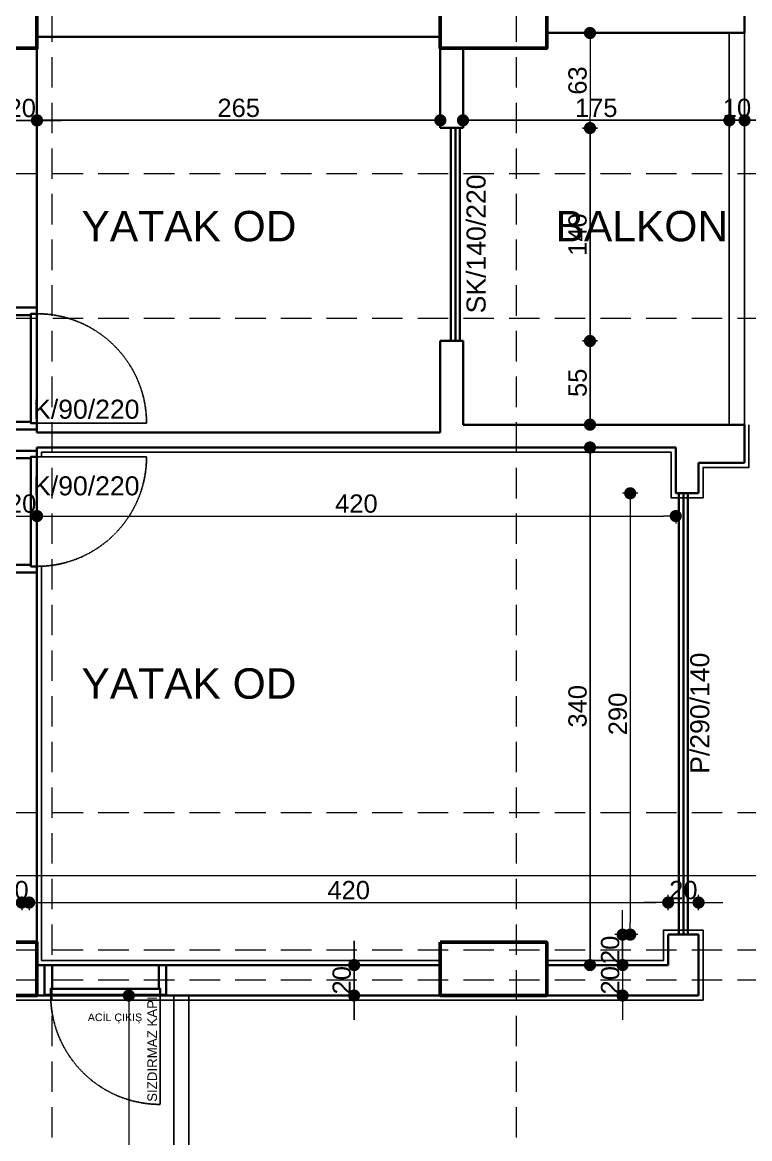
# Model space of a CAD drawing. Header units: millimetres. Extents: x 38129 to 72024, y -56282 to 16512.
# Drawn here: x 58259 to 58737, y -44875 to -44141 of the extents above; entities that cross this region are included whole.
import ezdxf

# ---------------------------------------------------------------- set-up
doc = ezdxf.new("R2010")
doc.units = ezdxf.units.MM
doc.linetypes.add('HIDDEN', pattern=[0.375, 0.25, -0.125])
for name, color, linetype, lineweight in [('AKS', 55, 'HIDDEN', 0), ('COLUMN4', 3, 'Continuous', 50), ('DUVAR', 255, 'Continuous', 30), ('KAPI', 4, 'Continuous', 30), ('mahal', 7, 'Continuous', 5), ('pencere', 195, 'Continuous', 30), ('pencere+KAPI', 1, 'Continuous', 0), ('ölçü İÇ', 31, 'Continuous', 0)]:
    doc.layers.add(name, color=color, linetype=linetype, lineweight=lineweight)
for name, color, linetype in [('balkon', 171, 'Continuous'), ('HIDDEN', 1, 'HIDDEN'), ('sıva', 41, 'Continuous'), ('tefriş', 42, 'Continuous')]:
    doc.layers.add(name, color=color, linetype=linetype)
doc.styles.add('icdisolcu_yazi', font='arial.ttf')
doc.styles.get("Standard").update_dxf_attribs({"font": 'arial.ttf'})
doc.styles.add('style1', font='arial.ttf')
doc.dimstyles.new('İç Ölçü', dxfattribs={"dimtxt": 12, "dimasz": 8, "dimexe": 5, "dimexo": 0, "dimgap": 2, "dimtad": 1, "dimdec": 0, "dimzin": 12, "dimdsep": 46, "dimtxsty": 'icdisolcu_yazi', "dimblk": 'DOT', "dimcen": 8, "dimdle": 5, "dimclrd": 256, "dimclre": 256, "dimclrt": 7, "dimadec": 0, "dimazin": 3, "dimtfac": 1, "dimtdec": 0, "dimtix": 1, "dimtmove": 2, "dimatfit": 3, "dimldrblk": 'DOT', "dimfxl": 0, "dimtolj": 1, "dimtzin": 0, "dimlwd": -1, "dimlwe": -1, "dimarcsym": 0})

# ---------------------------------------------------------------- blocks, each defined once
blk = doc.blocks.new('_Dot')
at = {"color": 0, "lineweight": -2}
blk.add_line((-0.5, 0), (-1, 0), dxfattribs=at)
at = {"color": 0, "lineweight": 30, "const_width": 0.5}
blk.add_lwpolyline([(-0.25, 0, 1), (0.25, 0, 1)], format="xyb", close=True, dxfattribs=at)
blk = doc.blocks.new('*D2469')
at = {"layer": 'Defpoints', "color": 0, "lineweight": 120, "transparency": 16777216}
for p in [(58328.92, -44780.45), (58328.91, -45110.42), (58328.91, -45110.42)]:
    blk.add_point(p, dxfattribs=at)
at = {"layer": 'ölçü İÇ', "transparency": 16777216}
for p, q in [((58328.92, -44780.45), (58323.91, -44780.45)), ((58328.91, -45110.42), (58333.91, -45110.42))]:
    blk.add_line(p, q, dxfattribs=at)
at = {"layer": 'ölçü İÇ', "linetype": 'Continuous', "transparency": 16777216}
blk.add_line((58328.91, -44788.45), (58328.91, -45102.42), dxfattribs=at)
at = {"layer": 'ölçü İÇ', "transparency": 16777216, "xscale": 8, "yscale": 8, "zscale": 8}
for p, rotation in [((58328.91, -44780.45), 90), ((58328.91, -45110.42), 270)]:
    blk.add_blockref('_Dot', p, dxfattribs=dict(at, rotation=rotation))
at = {"layer": 'ölçü İÇ', "color": 7, "transparency": 16777216, "insert": (58320.78, -44945.43), "char_height": 12, "attachment_point": 5, "rotation": 90, "style": 'icdisolcu_yazi'}
blk.add_mtext('\\A1;330', dxfattribs=at)
blk = doc.blocks.new('*U43')
for p, q in [((4, 0), (0, 0)), ((76, 0), (80, 0))]:
    blk.add_line(p, q)
blk.add_lwpolyline([(4, 0), (76, 0), (76, -4), (4, -4)], close=True)
for points in [[(0, -19.56), (5, -19.56), (5, -4)], [(80, -19.56), (75, -19.56), (75, -4)]]:
    blk.add_lwpolyline(points)
at = {"layer": 'DUVAR'}
for p, q in [((0, 0), (0, -19.56)), ((80, 0), (80, -19.56))]:
    blk.add_line(p, q, dxfattribs=at)
at = {"layer": 'HIDDEN'}
blk.add_line((4, 0), (4, 72), dxfattribs=at)
blk.add_arc((4, 0), 72, 0, 90, dxfattribs=at)
blk = doc.blocks.new('*D500')
at = {"layer": 'Defpoints', "color": 0, "lineweight": 120, "transparency": 16777216}
for p in [(58263.38, -44719.36), (58683.36, -44719.36), (58683.36, -44758.3)]:
    blk.add_point(p, dxfattribs=at)
at = {"layer": 'ölçü İÇ', "transparency": 16777216}
for p, q in [((58263.38, -44719.36), (58263.38, -44724.36)), ((58683.36, -44724.36), (58683.36, -44714.36))]:
    blk.add_line(p, q, dxfattribs=at)
at = {"layer": 'ölçü İÇ', "linetype": 'Continuous', "transparency": 16777216}
blk.add_line((58271.38, -44719.36), (58675.36, -44719.36), dxfattribs=at)
at = {"layer": 'ölçü İÇ', "transparency": 16777216, "xscale": 8, "yscale": 8, "zscale": 8, "rotation": 180}
blk.add_blockref('_Dot', (58263.38, -44719.36), dxfattribs=at)
at = {"layer": 'ölçü İÇ', "transparency": 16777216, "xscale": 8, "yscale": 8, "zscale": 8}
blk.add_blockref('_Dot', (58683.36, -44719.36), dxfattribs=at)
at = {"layer": 'ölçü İÇ', "color": 7, "transparency": 16777216, "insert": (58473.37, -44711.24), "char_height": 12, "attachment_point": 5, "style": 'icdisolcu_yazi'}
blk.add_mtext('\\A1;420', dxfattribs=at)
blk = doc.blocks.new('*D501')
at = {"layer": 'Defpoints', "color": 0, "lineweight": 120, "transparency": 16777216}
for p in [(58703.34, -44719.36), (58683.36, -44758.3), (58703.34, -44758.3)]:
    blk.add_point(p, dxfattribs=at)
at = {"layer": 'ölçü İÇ', "linetype": 'Continuous', "transparency": 16777216}
for p, q in [((58675.36, -44719.36), (58667.36, -44719.36)), ((58683.36, -44719.36), (58703.34, -44719.36)), ((58711.34, -44719.36), (58719.34, -44719.36))]:
    blk.add_line(p, q, dxfattribs=at)
at = {"layer": 'ölçü İÇ', "transparency": 16777216}
for p, q in [((58683.36, -44724.36), (58683.36, -44714.36)), ((58703.34, -44724.36), (58703.34, -44714.36))]:
    blk.add_line(p, q, dxfattribs=at)
at = {"layer": 'ölçü İÇ', "transparency": 16777216, "xscale": 8, "yscale": 8, "zscale": 8}
blk.add_blockref('_Dot', (58683.36, -44719.36), dxfattribs=at)
at = {"layer": 'ölçü İÇ', "transparency": 16777216, "xscale": 8, "yscale": 8, "zscale": 8, "rotation": 180}
blk.add_blockref('_Dot', (58703.34, -44719.36), dxfattribs=at)
at = {"layer": 'ölçü İÇ', "color": 7, "transparency": 16777216, "insert": (58693.35, -44711.24), "char_height": 12, "attachment_point": 5, "style": 'icdisolcu_yazi'}
blk.add_mtext('\\A1;20', dxfattribs=at)
blk = doc.blocks.new('*D502')
at = {"layer": 'Defpoints', "color": 0, "lineweight": 120, "transparency": 16777216}
for p in [(58631.98, -44147.93), (58631.98, -44210.43), (58675.38, -44210.43)]:
    blk.add_point(p, dxfattribs=at)
at = {"layer": 'ölçü İÇ', "transparency": 16777216}
for p, q in [((58631.98, -44147.93), (58636.98, -44147.93)), ((58636.98, -44210.43), (58626.98, -44210.43))]:
    blk.add_line(p, q, dxfattribs=at)
at = {"layer": 'ölçü İÇ', "linetype": 'Continuous', "transparency": 16777216}
blk.add_line((58631.98, -44155.93), (58631.98, -44202.43), dxfattribs=at)
at = {"layer": 'ölçü İÇ', "transparency": 16777216, "xscale": 8, "yscale": 8, "zscale": 8}
for p, rotation in [((58631.98, -44147.93), 90), ((58631.98, -44210.43), 270)]:
    blk.add_blockref('_Dot', p, dxfattribs=dict(at, rotation=rotation))
at = {"layer": 'ölçü İÇ', "color": 7, "transparency": 16777216, "insert": (58623.85, -44179.18), "char_height": 12, "attachment_point": 5, "rotation": 90, "style": 'icdisolcu_yazi'}
blk.add_mtext('\\A1;63', dxfattribs=at)
blk = doc.blocks.new('*D507')
at = {"layer": 'Defpoints', "color": 0, "lineweight": 120, "transparency": 16777216}
for p in [(58688.35, -44450.42), (58658.4, -44740.44), (58683.36, -44740.44)]:
    blk.add_point(p, dxfattribs=at)
at = {"layer": 'ölçü İÇ', "transparency": 16777216}
for p, q in [((58663.4, -44450.42), (58653.4, -44450.42)), ((58663.4, -44740.44), (58653.4, -44740.44))]:
    blk.add_line(p, q, dxfattribs=at)
at = {"layer": 'ölçü İÇ', "linetype": 'Continuous', "transparency": 16777216}
blk.add_line((58658.4, -44458.42), (58658.4, -44732.44), dxfattribs=at)
at = {"layer": 'ölçü İÇ', "transparency": 16777216, "xscale": 8, "yscale": 8, "zscale": 8}
for p, rotation in [((58658.4, -44450.42), 90), ((58658.4, -44740.44), 270)]:
    blk.add_blockref('_Dot', p, dxfattribs=dict(at, rotation=rotation))
at = {"layer": 'ölçü İÇ', "color": 7, "transparency": 16777216, "insert": (58650.28, -44595.43), "char_height": 12, "attachment_point": 5, "rotation": 90, "style": 'icdisolcu_yazi'}
blk.add_mtext('\\A1;290', dxfattribs=at)
blk = doc.blocks.new('*D508')
at = {"layer": 'Defpoints', "color": 0, "lineweight": 120, "transparency": 16777216}
for p in [(58683.36, -44740.44), (58653.4, -44760.44), (58653.4, -44760.44)]:
    blk.add_point(p, dxfattribs=at)
at = {"layer": 'ölçü İÇ', "linetype": 'Continuous', "transparency": 16777216}
for p, q in [((58653.4, -44732.44), (58653.4, -44724.44)), ((58653.4, -44740.44), (58653.4, -44760.44)), ((58653.4, -44768.44), (58653.4, -44776.44))]:
    blk.add_line(p, q, dxfattribs=at)
at = {"layer": 'ölçü İÇ', "transparency": 16777216}
for p, q in [((58658.4, -44740.44), (58648.4, -44740.44)), ((58653.4, -44760.44), (58658.4, -44760.44))]:
    blk.add_line(p, q, dxfattribs=at)
at = {"layer": 'ölçü İÇ', "transparency": 16777216, "xscale": 8, "yscale": 8, "zscale": 8}
for p, rotation in [((58653.4, -44740.44), 270), ((58653.4, -44760.44), 90)]:
    blk.add_blockref('_Dot', p, dxfattribs=dict(at, rotation=rotation))
at = {"layer": 'ölçü İÇ', "color": 7, "transparency": 16777216, "insert": (58645.28, -44750.44), "char_height": 12, "attachment_point": 5, "rotation": 90, "style": 'icdisolcu_yazi'}
blk.add_mtext('\\A1;20', dxfattribs=at)
blk = doc.blocks.new('*D509')
at = {"layer": 'Defpoints', "color": 0, "lineweight": 120, "transparency": 16777216}
for p in [(58653.4, -44760.44), (58653.4, -44780.44), (58653.4, -44780.44)]:
    blk.add_point(p, dxfattribs=at)
at = {"layer": 'ölçü İÇ', "linetype": 'Continuous', "transparency": 16777216}
for p, q in [((58653.4, -44752.44), (58653.4, -44744.44)), ((58653.4, -44760.44), (58653.4, -44780.44)), ((58653.4, -44788.44), (58653.4, -44796.44))]:
    blk.add_line(p, q, dxfattribs=at)
at = {"layer": 'ölçü İÇ', "transparency": 16777216}
for p, q in [((58653.4, -44760.44), (58658.4, -44760.44)), ((58653.4, -44780.44), (58658.4, -44780.44))]:
    blk.add_line(p, q, dxfattribs=at)
at = {"layer": 'ölçü İÇ', "transparency": 16777216, "xscale": 8, "yscale": 8, "zscale": 8}
for p, rotation in [((58653.4, -44760.44), 270), ((58653.4, -44780.44), 90)]:
    blk.add_blockref('_Dot', p, dxfattribs=dict(at, rotation=rotation))
at = {"layer": 'ölçü İÇ', "color": 7, "transparency": 16777216, "insert": (58645.28, -44770.44), "char_height": 12, "attachment_point": 5, "rotation": 90, "style": 'icdisolcu_yazi'}
blk.add_mtext('\\A1;20', dxfattribs=at)
blk = doc.blocks.new('*D513')
at = {"layer": 'Defpoints', "color": 0, "lineweight": 120, "transparency": 16777216}
for p in [(58248.96, -44719.36), (58258.52, -44719.36), (58258.52, -44719.36)]:
    blk.add_point(p, dxfattribs=at)
at = {"layer": 'ölçü İÇ', "linetype": 'Continuous', "transparency": 16777216}
for p, q in [((58240.96, -44719.36), (58232.96, -44719.36)), ((58248.96, -44719.36), (58258.52, -44719.36)), ((58266.52, -44719.36), (58274.52, -44719.36))]:
    blk.add_line(p, q, dxfattribs=at)
at = {"layer": 'ölçü İÇ', "transparency": 16777216}
for p, q in [((58248.96, -44719.36), (58248.96, -44724.36)), ((58258.52, -44719.36), (58258.52, -44724.36))]:
    blk.add_line(p, q, dxfattribs=at)
at = {"layer": 'ölçü İÇ', "transparency": 16777216, "xscale": 8, "yscale": 8, "zscale": 8}
blk.add_blockref('_Dot', (58248.96, -44719.36), dxfattribs=at)
at = {"layer": 'ölçü İÇ', "transparency": 16777216, "xscale": 8, "yscale": 8, "zscale": 8, "rotation": 180}
blk.add_blockref('_Dot', (58258.52, -44719.36), dxfattribs=at)
at = {"layer": 'ölçü İÇ', "color": 7, "transparency": 16777216, "insert": (58253.74, -44711.24), "char_height": 12, "attachment_point": 5, "style": 'icdisolcu_yazi'}
blk.add_mtext('\\A1;10', dxfattribs=at)
blk = doc.blocks.new('*D546')
at = {"layer": 'Defpoints', "color": 0, "lineweight": 120, "transparency": 16777216}
for p in [(58248.96, -44466.73), (58268.52, -44464.86), (58268.52, -44465.37)]:
    blk.add_point(p, dxfattribs=at)
at = {"layer": 'ölçü İÇ', "transparency": 16777216}
for p, q in [((58248.96, -44466.73), (58248.96, -44460.37)), ((58268.52, -44464.86), (58268.52, -44470.37))]:
    blk.add_line(p, q, dxfattribs=at)
at = {"layer": 'ölçü İÇ', "linetype": 'Continuous', "transparency": 16777216}
for p, q in [((58240.96, -44465.37), (58232.96, -44465.37)), ((58248.96, -44465.37), (58268.52, -44465.37)), ((58276.52, -44465.37), (58284.52, -44465.37))]:
    blk.add_line(p, q, dxfattribs=at)
at = {"layer": 'ölçü İÇ', "transparency": 16777216, "xscale": 8, "yscale": 8, "zscale": 8}
blk.add_blockref('_Dot', (58248.96, -44465.37), dxfattribs=at)
at = {"layer": 'ölçü İÇ', "transparency": 16777216, "xscale": 8, "yscale": 8, "zscale": 8, "rotation": 180}
blk.add_blockref('_Dot', (58268.52, -44465.37), dxfattribs=at)
at = {"layer": 'ölçü İÇ', "color": 7, "transparency": 16777216, "insert": (58258.74, -44457.25), "char_height": 12, "attachment_point": 5, "style": 'icdisolcu_yazi'}
blk.add_mtext('\\A1;20', dxfattribs=at)
blk = doc.blocks.new('*D547')
at = {"layer": 'Defpoints', "color": 0, "lineweight": 120, "transparency": 16777216}
for p in [(58268.52, -44464.86), (58688.35, -44465.37), (58688.35, -44465.37)]:
    blk.add_point(p, dxfattribs=at)
at = {"layer": 'ölçü İÇ', "transparency": 16777216}
for p, q in [((58268.52, -44464.86), (58268.52, -44470.37)), ((58688.35, -44465.37), (58688.35, -44470.37))]:
    blk.add_line(p, q, dxfattribs=at)
at = {"layer": 'ölçü İÇ', "linetype": 'Continuous', "transparency": 16777216}
blk.add_line((58276.52, -44465.37), (58680.35, -44465.37), dxfattribs=at)
at = {"layer": 'ölçü İÇ', "transparency": 16777216, "xscale": 8, "yscale": 8, "zscale": 8, "rotation": 180}
blk.add_blockref('_Dot', (58268.52, -44465.37), dxfattribs=at)
at = {"layer": 'ölçü İÇ', "transparency": 16777216, "xscale": 8, "yscale": 8, "zscale": 8}
blk.add_blockref('_Dot', (58688.35, -44465.37), dxfattribs=at)
at = {"layer": 'ölçü İÇ', "color": 7, "transparency": 16777216, "insert": (58478.44, -44457.25), "char_height": 12, "attachment_point": 5, "style": 'icdisolcu_yazi'}
blk.add_mtext('\\A1;420', dxfattribs=at)
blk = doc.blocks.new('*D548')
at = {"layer": 'Defpoints', "color": 0, "lineweight": 120, "transparency": 16777216}
for p in [(58675.38, -44210.43), (58631.98, -44350.33), (58713.59, -44350.33)]:
    blk.add_point(p, dxfattribs=at)
at = {"layer": 'tefriş', "transparency": 16777216}
for p, q in [((58636.98, -44210.43), (58626.98, -44210.43)), ((58636.98, -44350.33), (58626.98, -44350.33))]:
    blk.add_line(p, q, dxfattribs=at)
at = {"layer": 'tefriş', "linetype": 'Continuous', "transparency": 16777216}
blk.add_line((58631.98, -44218.43), (58631.98, -44342.33), dxfattribs=at)
at = {"layer": 'tefriş', "transparency": 16777216, "xscale": 8, "yscale": 8, "zscale": 8}
for p, rotation in [((58631.98, -44210.43), 90), ((58631.98, -44350.33), 270)]:
    blk.add_blockref('_Dot', p, dxfattribs=dict(at, rotation=rotation))
at = {"layer": 'tefriş', "color": 7, "transparency": 16777216, "insert": (58623.85, -44280.38), "char_height": 12, "attachment_point": 5, "rotation": 90, "style": 'icdisolcu_yazi'}
blk.add_mtext('\\A1;140', dxfattribs=at)
blk = doc.blocks.new('*D549')
at = {"layer": 'Defpoints', "color": 0, "lineweight": 120, "transparency": 16777216}
for p in [(58713.59, -44350.33), (58631.98, -44405.33), (58713.59, -44405.33)]:
    blk.add_point(p, dxfattribs=at)
at = {"layer": 'tefriş', "transparency": 16777216}
for p, q in [((58636.98, -44350.33), (58626.98, -44350.33)), ((58636.98, -44405.33), (58626.98, -44405.33))]:
    blk.add_line(p, q, dxfattribs=at)
at = {"layer": 'tefriş', "linetype": 'Continuous', "transparency": 16777216}
blk.add_line((58631.98, -44358.33), (58631.98, -44397.33), dxfattribs=at)
at = {"layer": 'tefriş', "transparency": 16777216, "xscale": 8, "yscale": 8, "zscale": 8}
for p, rotation in [((58631.98, -44350.33), 90), ((58631.98, -44405.33), 270)]:
    blk.add_blockref('_Dot', p, dxfattribs=dict(at, rotation=rotation))
at = {"layer": 'tefriş', "color": 7, "transparency": 16777216, "insert": (58623.88, -44377.83), "char_height": 12, "attachment_point": 5, "rotation": 90, "style": 'icdisolcu_yazi'}
blk.add_mtext('\\A1;55', dxfattribs=at)
blk = doc.blocks.new('*D550')
at = {"layer": 'Defpoints', "color": 0, "lineweight": 120, "transparency": 16777216}
for p in [(58248.52, -44205.43), (58268.52, -44205.43), (58268.52, -44207.21)]:
    blk.add_point(p, dxfattribs=at)
at = {"layer": 'tefriş', "linetype": 'Continuous', "transparency": 16777216}
for p, q in [((58240.52, -44205.43), (58232.52, -44205.43)), ((58248.52, -44205.43), (58268.52, -44205.43)), ((58276.52, -44205.43), (58284.52, -44205.43))]:
    blk.add_line(p, q, dxfattribs=at)
at = {"layer": 'tefriş', "transparency": 16777216}
for p, q in [((58248.52, -44205.43), (58248.52, -44200.43)), ((58268.52, -44207.21), (58268.52, -44200.43))]:
    blk.add_line(p, q, dxfattribs=at)
at = {"layer": 'tefriş', "transparency": 16777216, "xscale": 8, "yscale": 8, "zscale": 8}
blk.add_blockref('_Dot', (58248.52, -44205.43), dxfattribs=at)
at = {"layer": 'tefriş', "transparency": 16777216, "xscale": 8, "yscale": 8, "zscale": 8, "rotation": 180}
blk.add_blockref('_Dot', (58268.52, -44205.43), dxfattribs=at)
at = {"layer": 'tefriş', "color": 7, "transparency": 16777216, "insert": (58258.52, -44197.3), "char_height": 12, "attachment_point": 5, "style": 'icdisolcu_yazi'}
blk.add_mtext('\\A1;20', dxfattribs=at)
blk = doc.blocks.new('*D551')
at = {"layer": 'Defpoints', "color": 0, "lineweight": 120, "transparency": 16777216}
for p in [(58723.59, -44197), (58723.59, -44205.33), (58548.52, -44207.21)]:
    blk.add_point(p, dxfattribs=at)
at = {"layer": 'tefriş', "transparency": 16777216}
for p, q in [((58548.52, -44207.21), (58548.52, -44200.33)), ((58723.59, -44200.33), (58723.59, -44210.33))]:
    blk.add_line(p, q, dxfattribs=at)
at = {"layer": 'tefriş', "linetype": 'Continuous', "transparency": 16777216}
blk.add_line((58556.52, -44205.33), (58715.59, -44205.33), dxfattribs=at)
at = {"layer": 'tefriş', "transparency": 16777216, "xscale": 8, "yscale": 8, "zscale": 8, "rotation": 180}
blk.add_blockref('_Dot', (58548.52, -44205.33), dxfattribs=at)
at = {"layer": 'tefriş', "transparency": 16777216, "xscale": 8, "yscale": 8, "zscale": 8}
blk.add_blockref('_Dot', (58723.59, -44205.33), dxfattribs=at)
at = {"layer": 'tefriş', "color": 7, "transparency": 16777216, "insert": (58636.06, -44197.2), "char_height": 12, "attachment_point": 5, "style": 'icdisolcu_yazi'}
blk.add_mtext('\\A1;175', dxfattribs=at)
blk = doc.blocks.new('*D552')
at = {"layer": 'Defpoints', "color": 0, "lineweight": 120, "transparency": 16777216}
for p in [(58723.59, -44197), (58733.59, -44196.05), (58733.59, -44205.33)]:
    blk.add_point(p, dxfattribs=at)
at = {"layer": 'tefriş', "linetype": 'Continuous', "transparency": 16777216}
for p, q in [((58715.59, -44205.33), (58707.59, -44205.33)), ((58723.59, -44205.33), (58733.59, -44205.33)), ((58741.59, -44205.33), (58749.59, -44205.33))]:
    blk.add_line(p, q, dxfattribs=at)
at = {"layer": 'tefriş', "transparency": 16777216}
for p, q in [((58723.59, -44200.33), (58723.59, -44210.33)), ((58733.59, -44200.33), (58733.59, -44210.33))]:
    blk.add_line(p, q, dxfattribs=at)
at = {"layer": 'tefriş', "transparency": 16777216, "xscale": 8, "yscale": 8, "zscale": 8}
blk.add_blockref('_Dot', (58723.59, -44205.33), dxfattribs=at)
at = {"layer": 'tefriş', "transparency": 16777216, "xscale": 8, "yscale": 8, "zscale": 8, "rotation": 180}
blk.add_blockref('_Dot', (58733.59, -44205.33), dxfattribs=at)
at = {"layer": 'tefriş', "color": 7, "transparency": 16777216, "insert": (58728.59, -44197.2), "char_height": 12, "attachment_point": 5, "style": 'icdisolcu_yazi'}
blk.add_mtext('\\A1;10', dxfattribs=at)
blk = doc.blocks.new('*D555')
at = {"layer": 'Defpoints', "color": 0, "lineweight": 120, "transparency": 16777216}
for p in [(58717.97, -44420.33), (58495.93, -44760.44), (58631.98, -44760.44)]:
    blk.add_point(p, dxfattribs=at)
at = {"layer": 'tefriş', "transparency": 16777216}
for p, q in [((58636.98, -44420.33), (58626.98, -44420.33)), ((58626.98, -44760.44), (58636.98, -44760.44))]:
    blk.add_line(p, q, dxfattribs=at)
at = {"layer": 'tefriş', "linetype": 'Continuous', "transparency": 16777216}
blk.add_line((58631.98, -44428.33), (58631.98, -44752.44), dxfattribs=at)
at = {"layer": 'tefriş', "transparency": 16777216, "xscale": 8, "yscale": 8, "zscale": 8}
for p, rotation in [((58631.98, -44420.33), 90), ((58631.98, -44760.44), 270)]:
    blk.add_blockref('_Dot', p, dxfattribs=dict(at, rotation=rotation))
at = {"layer": 'tefriş', "color": 7, "transparency": 16777216, "insert": (58623.85, -44590.39), "char_height": 12, "attachment_point": 5, "rotation": 90, "style": 'icdisolcu_yazi'}
blk.add_mtext('\\A1;340', dxfattribs=at)
blk = doc.blocks.new('*D556')
at = {"layer": 'Defpoints', "color": 0, "lineweight": 120, "transparency": 16777216}
for p in [(58495.93, -44760.44), (58476.98, -44780.44), (58480.74, -44780.44)]:
    blk.add_point(p, dxfattribs=at)
at = {"layer": 'tefriş', "linetype": 'Continuous', "transparency": 16777216}
for p, q in [((58476.98, -44752.44), (58476.98, -44744.44)), ((58476.98, -44760.44), (58476.98, -44780.44)), ((58476.98, -44788.44), (58476.98, -44796.44))]:
    blk.add_line(p, q, dxfattribs=at)
at = {"layer": 'tefriş', "transparency": 16777216}
for p, q in [((58481.98, -44760.44), (58471.98, -44760.44)), ((58480.74, -44780.44), (58471.98, -44780.44))]:
    blk.add_line(p, q, dxfattribs=at)
at = {"layer": 'tefriş', "transparency": 16777216, "xscale": 8, "yscale": 8, "zscale": 8}
for p, rotation in [((58476.98, -44760.44), 270), ((58476.98, -44780.44), 90)]:
    blk.add_blockref('_Dot', p, dxfattribs=dict(at, rotation=rotation))
at = {"layer": 'tefriş', "color": 7, "transparency": 16777216, "insert": (58468.85, -44770.44), "char_height": 12, "attachment_point": 5, "rotation": 90, "style": 'icdisolcu_yazi'}
blk.add_mtext('\\A1;20', dxfattribs=at)
blk = doc.blocks.new('*D581')
at = {"layer": 'Defpoints', "color": 0, "lineweight": 120, "transparency": 16777216}
for p in [(58533.63, -44197), (58533.63, -44205.33), (58268.52, -44212.47)]:
    blk.add_point(p, dxfattribs=at)
at = {"layer": 'tefriş', "transparency": 16777216}
for p, q in [((58268.52, -44210.33), (58268.52, -44200.33)), ((58533.63, -44200.33), (58533.63, -44210.33))]:
    blk.add_line(p, q, dxfattribs=at)
at = {"layer": 'tefriş', "linetype": 'Continuous', "transparency": 16777216}
blk.add_line((58276.52, -44205.33), (58525.63, -44205.33), dxfattribs=at)
at = {"layer": 'tefriş', "transparency": 16777216, "xscale": 8, "yscale": 8, "zscale": 8, "rotation": 180}
blk.add_blockref('_Dot', (58268.52, -44205.33), dxfattribs=at)
at = {"layer": 'tefriş', "transparency": 16777216, "xscale": 8, "yscale": 8, "zscale": 8}
blk.add_blockref('_Dot', (58533.63, -44205.33), dxfattribs=at)
at = {"layer": 'tefriş', "color": 7, "transparency": 16777216, "insert": (58401.08, -44197.2), "char_height": 12, "attachment_point": 5, "style": 'icdisolcu_yazi'}
blk.add_mtext('\\A1;265', dxfattribs=at)

msp = doc.modelspace()

# ---------------------------------------------------------------- linework, layer by layer
at = {"layer": 'AKS', "ltscale": 80}
for p, q in [((58278.38, -42903.74), (58278.38, -45280.38)), ((58583.47, -42903.74), (58583.47, -45280.38)), ((59078.83, -44240.43), (56716.98, -44240.43)), ((59078.83, -44335.6), (56716.98, -44335.6)), ((59078.83, -44660.43), (56716.98, -44660.43)), ((59078.83, -44750.6), (56716.98, -44750.6)), ((59078.83, -44770.44), (56716.98, -44770.44))]:
    msp.add_line(p, q, dxfattribs=at)
at = {"layer": 'balkon'}
for p, q in [((58723.48, -44405.33), (58723.48, -44147.93)), ((58733.48, -44405.33), (58733.48, -44147.93))]:
    msp.add_line(p, q, dxfattribs=at)
for points in [[(58368.38, -44780.43), (58368.38, -45110.42), (57912.94, -45110.42), (57912.94, -45110.42), (57698.17, -45110.42), (57698.17, -45049.6), (57218.38, -45049.6), (57218.38, -44999.43), (57148.38, -44999.43), (57148.38, -44759.6), (57078.37, -44759.6), (57078.37, -43521.26), (57168.38, -43521.26), (57168.38, -43281.43), (57248.38, -43281.43), (57248.38, -43206.25), (57658.18, -43206.25), (57658.18, -43115.42), (57912.94, -43115.42), (57912.94, -43105.4), (58397.62, -43105.39), (58397.63, -43493.74)], [(58358.38, -44780.43), (58358.38, -45100.42), (58208.35, -45100.42)]]:
    msp.add_lwpolyline(points, dxfattribs=at)
at = {"layer": 'COLUMN4', "color": 3}
for points in [[(58198.52, -44122.93), (58268.52, -44122.93), (58268.52, -44157.93), (58198.52, -44157.93)], [(58533.52, -44122.93), (58603.52, -44122.93), (58603.52, -44157.93), (58533.52, -44157.93)], [(58198.52, -44745.43), (58268.52, -44745.43), (58268.52, -44780.43), (58198.52, -44780.43)], [(58533.52, -44745.43), (58603.52, -44745.43), (58603.52, -44780.43), (58533.52, -44780.43)]]:
    msp.add_lwpolyline(points, close=True, dxfattribs=at)
at = {"layer": 'DUVAR'}
for p, q in [((58733.48, -44147.93), (58733.48, -44132.82)), ((58733.48, -44147.93), (58733.48, -44132.93)), ((58733.48, -44132.93), (58733.48, -44147.93)), ((58733.48, -44132.93), (58733.48, -44147.93)), ((58603.52, -44147.93), (58733.48, -44147.93)), ((58268.52, -44150.43), (58268.52, -44329.43)), ((58268.52, -44150.43), (58533.52, -44150.43)), ((58533.52, -44210.33), (58533.52, -44150.43)), ((58548.52, -44210.33), (58548.52, -44157.93)), ((58548.52, -44210.33), (58533.52, -44210.33)), ((58533.52, -44410.43), (58533.52, -44350.33)), ((58533.52, -44350.33), (58548.52, -44350.33)), ((58548.52, -44405.43), (58548.52, -44350.33)), ((58268.52, -44404.43), (58268.52, -44410.43)), ((58268.52, -44410.43), (58533.52, -44410.43)), ((58548.52, -44405.43), (58733.48, -44405.43)), ((58733.48, -44430.43), (58733.48, -44405.43)), ((58733.48, -44430.43), (58733.48, -44405.53)), ((58268.52, -44420.43), (58688.35, -44420.43)), ((58268.52, -44420.43), (58268.52, -44426.43)), ((58688.35, -44420.42), (58688.35, -44450.42)), ((58733.48, -44430.43), (58703.35, -44430.43)), ((58703.35, -44430.43), (58703.35, -44450.42)), ((58688.35, -44450.42), (58703.35, -44450.42)), ((58268.52, -44498.43), (58268.52, -44760.44)), ((58683.36, -44740.44), (58703.34, -44740.44)), ((58683.36, -44740.44), (58683.36, -44760.44)), ((58703.34, -44740.44), (58703.34, -44780.44)), ((58268.52, -44760.44), (58533.52, -44760.44)), ((58603.52, -44760.44), (58683.36, -44760.44)), ((58258.38, -44780.44), (58583.47, -44780.44)), ((58583.47, -44780.44), (58703.34, -44780.44))]:
    msp.add_line(p, q, dxfattribs=at)
at = {"layer": 'pencere'}
for p, q in [((58540.52, -44350.33), (58540.52, -44210.33)), ((58543.52, -44350.33), (58543.52, -44210.33)), ((58546.52, -44350.33), (58546.52, -44210.33)), ((58690.35, -44450.42), (58690.35, -44740.44)), ((58693.35, -44450.42), (58693.35, -44740.44)), ((58696.35, -44450.42), (58696.35, -44740.44))]:
    msp.add_line(p, q, dxfattribs=at)
at = {"layer": 'pencere+KAPI', "linetype": 'HIDDEN'}
msp.add_line((56898.81, -44701.51), (58877.24, -44701.51), dxfattribs=at)
at = {"layer": 'sıva'}
for points in [[(58271.52, -44426.43), (58271.52, -44423.43), (58685.35, -44423.42), (58685.35, -44453.42), (58706.35, -44453.42), (58706.35, -44433.43), (58736.48, -44433.43), (58736.48, -44405.53)], [(58266.38, -44443.43), (58266.38, -44443.43)], [(58533.52, -44757.44), (58271.52, -44757.44), (58271.52, -44498.37)], [(58216.52, -44783.48), (58215.41, -44783.49), (58215.41, -44783.44), (58241.41, -44783.45), (58241.41, -44783.45), (58706.34, -44783.45), (58706.34, -44737.44), (58680.36, -44737.44), (58680.36, -44757.44), (58603.52, -44757.44)]]:
    msp.add_lwpolyline(points, dxfattribs=at)

# ---------------------------------------------------------------- block references
at = {"layer": 'KAPI', "xscale": -1, "rotation": 269.9999999999999}
msp.add_blockref('*U43', (58268.52, -44408.43), dxfattribs=at)
at = {"layer": 'KAPI'}
for p, rotation in [((58268.52, -44422.43), 270.0000000000001), ((58353.52, -44780.01), 180)]:
    msp.add_blockref('*U43', p, dxfattribs=dict(at, rotation=rotation))

# ---------------------------------------------------------------- texts
at = {"layer": 'mahal', "attachment_point": 1}
for s, insert, char_height in [('YATAK OD', (58297.77, -44264.85), 20), ('BALKON', (58609.38, -44264.85), 20), ('YATAK OD', (58297.77, -44565.42), 20), ('ACİL ÇIKIŞ', (58301.92, -44792.27), 5)]:
    msp.add_mtext_dynamic_manual_height_columns(s, width=275.1074, gutter_width=12.5, heights=[0], dxfattribs=dict(at, insert=insert, char_height=char_height))
at = {"layer": 'pencere+KAPI', "style": 'style1'}
for s, insert, char_height, width, attachment_point, rotation in [('SK/140/220', (58550.85, -44240.92), 12.5, 27.0954, 3, 90), ('K/90/220', (58335.88, -44401.59), 12.5, 27.0954, 9, 0), ('K/90/220', (58335.88, -44439.27), 12.5, 27.0954, 3, 360), ('P/290/140', (58697.87, -44555.13), 12.5, 27.0954, 3, 90), ('SIZDIRMAZ KAPI', (58341.08, -44850.33), 6.25, 82.3221, 1, 90)]:
    msp.add_mtext(s, dxfattribs=dict(at, insert=insert, char_height=char_height, width=width, attachment_point=attachment_point, rotation=rotation))

# ---------------------------------------------------------------- dimensions: what is measured, and where the dimension line sits
at = {"layer": 'tefriş'}
for base, p1, p2, picture, middle in [((58268.52, -44205.43), (58248.52, -44205.43), (58268.52, -44207.21), '*D550', (58258.52, -44197.3)), ((58533.63, -44205.33), (58268.52, -44212.47), (58533.63, -44197), '*D581', (58401.08, -44197.2)), ((58723.59, -44205.33), (58548.52, -44207.21), (58723.59, -44197), '*D551', (58636.06, -44197.2)), ((58733.59, -44205.33), (58723.59, -44197), (58733.59, -44196.05), '*D552', (58728.59, -44197.2))]:
    dim = msp.add_linear_dim(base=base, p1=p1, p2=p2, dimstyle='İç Ölçü', dxfattribs=at)
    dim.commit()
    dim.dimension.update_dxf_attribs({"geometry": picture, "text_midpoint": middle})
for base, p1, p2, picture, middle in [((58631.98, -44350.33), (58675.38, -44210.43), (58713.59, -44350.33), '*D548', (58623.85, -44280.38)), ((58631.98, -44405.33), (58713.59, -44350.33), (58713.59, -44405.33), '*D549', (58623.88, -44377.83)), ((58631.98, -44760.44), (58717.97, -44420.33), (58495.93, -44760.44), '*D555', (58623.85, -44590.39)), ((58476.98, -44780.44), (58495.93, -44760.44), (58480.74, -44780.44), '*D556', (58468.85, -44770.44))]:
    dim = msp.add_linear_dim(base=base, p1=p1, p2=p2, angle=90, dimstyle='İç Ölçü', dxfattribs=at)
    dim.commit()
    dim.dimension.update_dxf_attribs({"geometry": picture, "text_midpoint": middle})
at = {"layer": 'ölçü İÇ'}
for base, p1, p2, angle, picture, middle in [((58631.98096936, -44210.42529886), (58631.98096935, -44147.92529886), (58675.37666302, -44210.42529886), 90, '*D502', (58623.85000073, -44179.17529886)), ((58658.4, -44740.44), (58688.35, -44450.42), (58683.36, -44740.44), 90, '*D507', (58650.28, -44595.43)), ((58653.4, -44760.44), (58683.36, -44740.44), (58653.4, -44760.44), 90, '*D508', (58645.28, -44750.44)), ((58653.4, -44780.44), (58653.4, -44760.44), (58653.4, -44780.44), 90, '*D509', (58645.28, -44770.44)), ((58328.91, -45110.42), (58328.92, -44780.45), (58328.91, -45110.42), 270, '*D2469', (58320.78, -44945.43))]:
    dim = msp.add_linear_dim(base=base, p1=p1, p2=p2, angle=angle, dimstyle='İç Ölçü', dxfattribs=at)
    dim.commit()
    dim.dimension.update_dxf_attribs({"geometry": picture, "text_midpoint": middle})
for base, p1, p2, picture, middle in [((58268.52, -44465.37), (58248.96, -44466.73), (58268.52, -44464.86), '*D546', (58258.74, -44457.25)), ((58688.35, -44465.37), (58268.52, -44464.86), (58688.35, -44465.37), '*D547', (58478.44, -44457.25)), ((58258.52, -44719.36), (58248.96, -44719.36), (58258.52, -44719.36), '*D513', (58253.74, -44711.24)), ((58683.36, -44719.36), (58263.38, -44719.36), (58683.36, -44758.3), '*D500', (58473.37, -44711.24)), ((58703.34, -44719.36), (58683.36, -44758.3), (58703.34, -44758.3), '*D501', (58693.35, -44711.24))]:
    dim = msp.add_linear_dim(base=base, p1=p1, p2=p2, dimstyle='İç Ölçü', dxfattribs=at)
    dim.commit()
    dim.dimension.update_dxf_attribs({"geometry": picture, "text_midpoint": middle})

doc.saveas('drawing.dxf')
